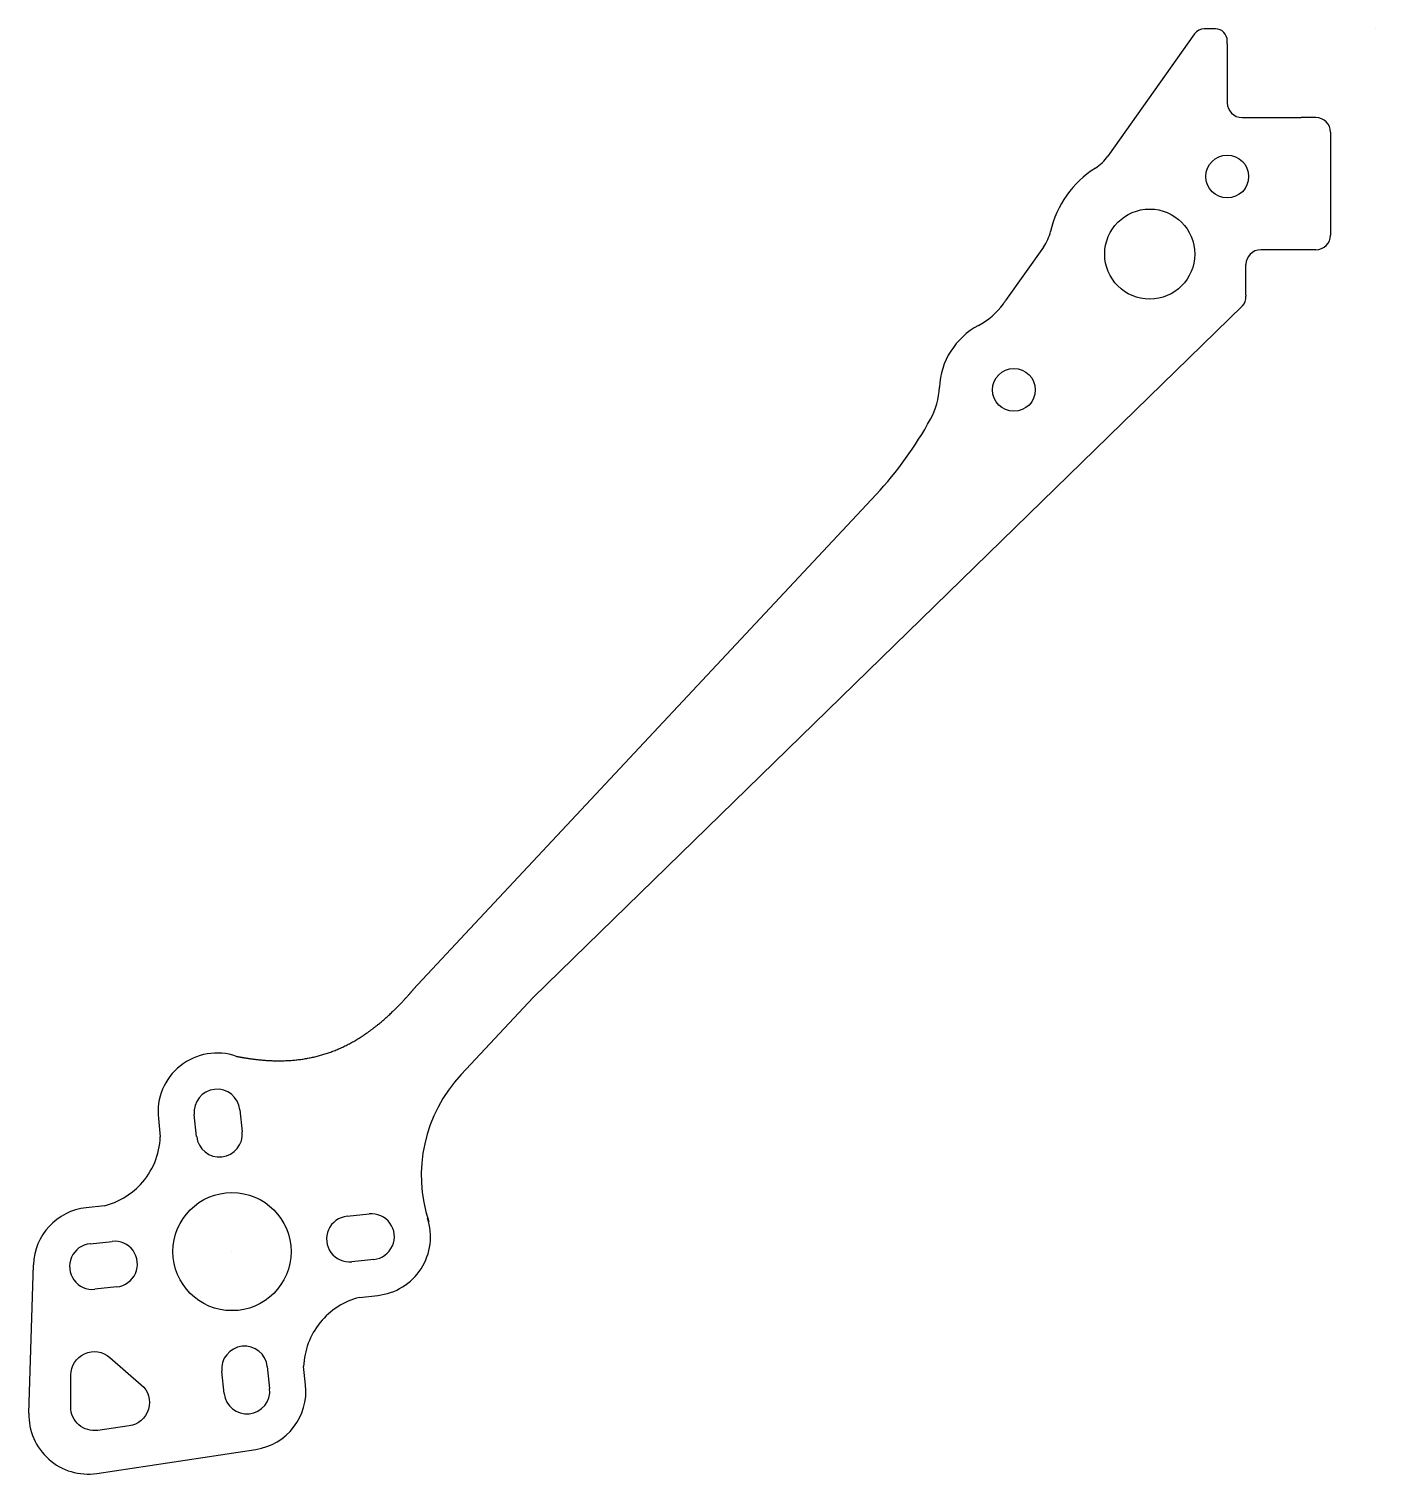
# Model space of a CAD drawing. Header units: millimetres. Extents: x -91.2 to 0, y -97.9 to 0.
import ezdxf

# ---------------------------------------------------------------- set-up
doc = ezdxf.new("R2010")
doc.units = ezdxf.units.MM
doc.layers.get('0').update_dxf_attribs({"linetype": 'CONTINUOUS'})

msp = doc.modelspace()

# ---------------------------------------------------------------- linework, layer by layer
for p, q in [((0.012, 0), (0.012, 0.001)), ((-12.216, -0.338), (-18.085, -8.624)), ((-10.8, 0), (-11.563, 0)), ((-10, -1), (-10, -0.8)), ((-10, -1), (-10, -5)), ((-9, -6), (-5, -6)), ((-4, -6), (-5, -6)), ((-3, -7), (-3, -13.961)), ((-22.441, -14.774), (-25.008, -18.398)), ((-4, -14.961), (-7.737, -14.961)), ((-8.737, -18.006), (-8.737, -15.961)), ((-8.97, -18.749), (-56.995, -65.588)), ((-33.78, -31.526), (-61.597, -61.286)), ((-65.125, -65.06), (-61.597, -61.286)), ((-61.885, -70.819), (-56.995, -65.588)), ((-76.868, -73.194), (-76.708, -74.685)), ((-82.386, -73.783), (-82.253, -75.03)), ((-79.791, -75.015), (-79.95, -73.523)), ((-83.613, -78.274), (-83.597, -78.257)), ((-86.025, -79.704), (-87.271, -79.837)), ((-69.609, -80.413), (-68.118, -80.254)), ((-64.077, -80.777), (-64.154, -80.543)), ((-87.01, -82.273), (-85.519, -82.113)), ((-77.399, -82.805), (-77.399, -82.805)), ((-91.149, -93.752), (-90.844, -83.693)), ((-67.788, -83.336), (-69.28, -83.496)), ((-85.189, -85.196), (-86.681, -85.355)), ((-68.774, -85.905), (-67.528, -85.772)), ((-71.44, -87.631), (-71.423, -87.609)), ((-77.931, -92.415), (-78.09, -90.924)), ((-75.008, -90.595), (-74.849, -92.086)), ((-72.413, -91.826), (-72.546, -90.58)), ((-86.555, -97.829), (-75.793, -96.206))]:
    msp.add_line(p, q)
msp.add_lwpolyline([(-88.317, -93.33), (-88.317, -91.181, -0.643222), (-85.667, -89.974), (-83.539, -91.823, -0.643222), (-84.366, -94.615), (-86.494, -94.914, -0.455726)], format="xyb", close=True)
for centre, radius in [((-10, -10), 1.45), ((-15.25, -15.25), 3.05), ((-15.25, -15.25), 3.05), ((-24.447, -24.447), 1.45), ((-77.399, -82.805), 4)]:
    msp.add_circle(centre, radius)
for centre, radius, start, end in [((-11.563, -0.8), 0.8, 90, 144.69036), ((-10.8, -0.8), 0.8, 0, 90), ((-9, -5), 1, 180, 270), ((-4, -7), 1, 0, 90), ((-20.534, -6.89), 3, 302.29371, 324.69036), ((-15.25, -15.25), 6.889, 122.29371, 167.087), ((-24.889, -13.04), 3, 324.69036, 347.087), ((-4, -13.961), 1, -90, 0), ((-7.737, -15.961), 1, 90, 180), ((-45.409, -3.948), 25, 324.08835, 324.69036), ((-9.529, -18.176), 0.8, -45.71595, 5.41008), ((-7.737, -18.006), 1, 180, 185.41008), ((-29.211, -15.679), 5, 298.10389, 324.08835), ((-24.5, -24.5), 5, 118.10389, 177.35257), ((-34.489, -24.038), 5, 331.3681, 357.35257), ((-52.044, -14.454), 25, 316.93239, 331.3681), ((-78.409, -73.358), 4, 70.73697, 186.1), ((-54.579, -77.648), 10, 136.93239, 198.23471), ((-78.409, -73.358), 1.55, 6.1, 186.1), ((-87.249, -74.843), 5, 316.93239, 357.85231), ((-78.249, -74.85), 1.55, -173.9, 6.1), ((-87.266, -74.86), 5, 284.37107, 316.93239), ((-86.846, -83.814), 4, 96.1, 178.25988), ((-67.953, -81.795), 1.55, -83.9, 96.1), ((-69.445, -81.954), 1.55, 96.1, 276.1), ((-67.953, -81.795), 4, -83.9, 18.23471), ((-85.354, -83.655), 1.55, -83.9, 96.1), ((-86.846, -83.814), 1.55, 96.1, 276.1), ((-67.532, -90.749), 5, 104.3851, 141.1), ((-67.549, -90.771), 5, 141.1, 177.8149), ((-76.549, -90.759), 1.55, 6.1, 186.1), ((-76.39, -92.251), 4, -81.42304, 6.1), ((-76.39, -92.251), 1.55, -173.9, 6.1), ((-87.151, -93.874), 4, 178.25988, 278.57696)]:
    msp.add_arc(centre, radius, start, end)
msp.add_open_spline([(-77.089, -69.582), (-76.966, -69.607), (-76.544, -69.687), (-75.83, -69.799), (-74.837, -69.897), (-73.587, -69.908), (-72.219, -69.751), (-70.906, -69.411), (-69.648, -68.883), (-68.445, -68.174), (-67.29, -67.298), (-66.403, -66.474), (-65.756, -65.791), (-65.334, -65.308), (-65.125, -65.06)], degree=5, knots=[0.0590634, 0.0590634, 0.0590634, 0.0590634, 0.0590634, 0.0590634, 0.1, 0.2, 0.3, 0.4, 0.5, 0.6, 0.7, 0.8, 0.9, 1, 1, 1, 1, 1, 1])

doc.saveas('drawing.dxf')
